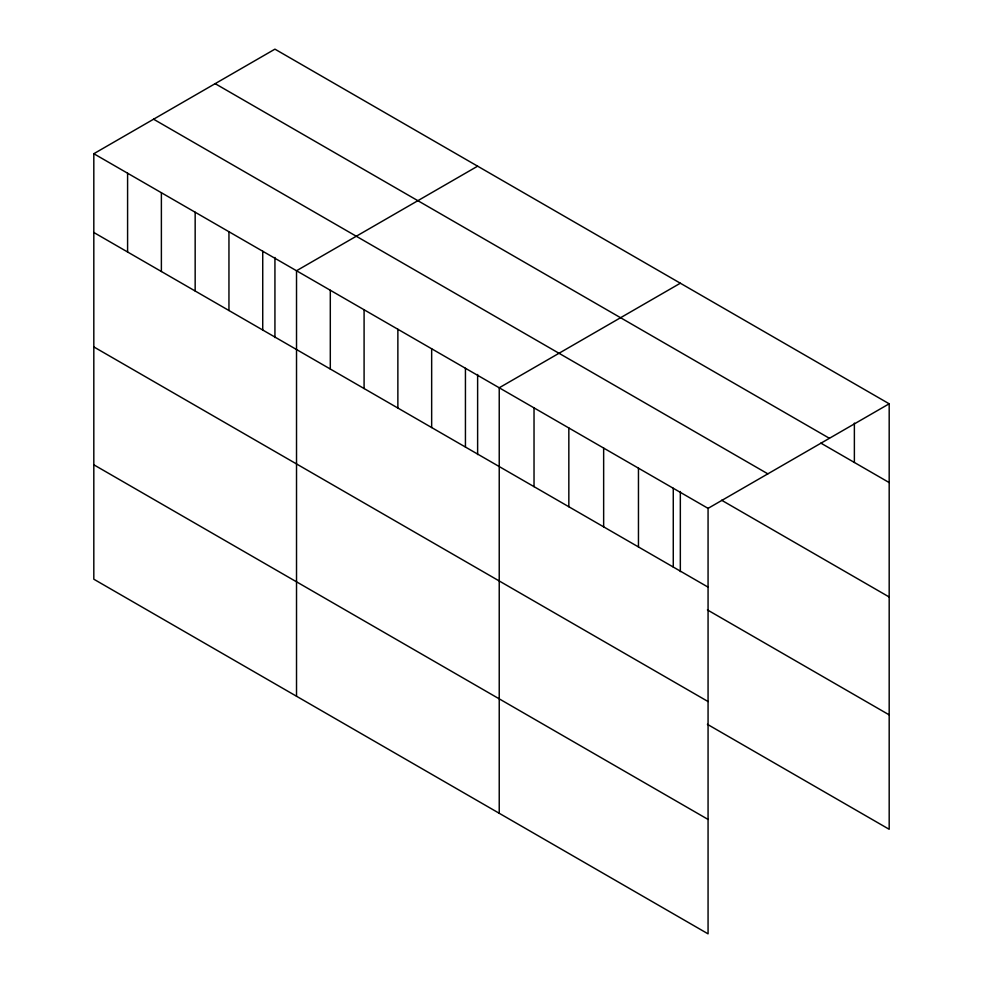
<?xml version="1.0" encoding="UTF-8"?>
<svg xmlns="http://www.w3.org/2000/svg" width="983" height="983" viewBox="0 0 983 983"><rect width="100%" height="100%" fill="white"/><g stroke="black" fill="none" stroke-linecap="round" stroke-linejoin="round"><path stroke-width="1.47" d="M93.815 153.717L708.067 508.358L708.067 933.85L93.815 579.208L93.815 153.717L274.933 49.15L889.185 403.792L889.185 829.283L707.416 724.336M477.627 166.176L296.522 270.743L296.522 696.247M680.334 283.215L499.229 387.781L499.229 813.273M708.067 508.358L889.185 403.792M215.154 83.653L829.419 438.295M820.866 443.112L889.185 482.567M153.581 119.213L767.846 473.843M721.596 500.224L889.185 596.988M93.815 232.492L708.067 587.134M707.416 609.915L889.185 714.862M93.815 346.913L708.067 701.543M93.815 464.787L708.067 819.429M854.374 423.083L854.374 462.465M680.334 491.525L680.334 571.615M673.269 488.256L673.269 567.031M638.459 468.166L638.459 546.941M603.648 448.064L603.648 526.839M568.838 427.974L568.838 506.749M534.027 407.871L534.027 486.646M477.627 374.486L477.627 454.588M465.438 368.269L465.438 447.044M431.66 348.768L431.66 427.544M397.869 329.268L397.869 408.043M364.091 309.756L364.091 388.531M330.3 290.255L330.3 369.03M274.933 257.46L274.933 337.562M262.731 251.243L262.731 330.018M228.953 231.742L228.953 310.517M195.162 212.23L195.162 291.005M161.384 192.729L161.384 271.505M127.593 173.217L127.593 251.992"/></g></svg>
